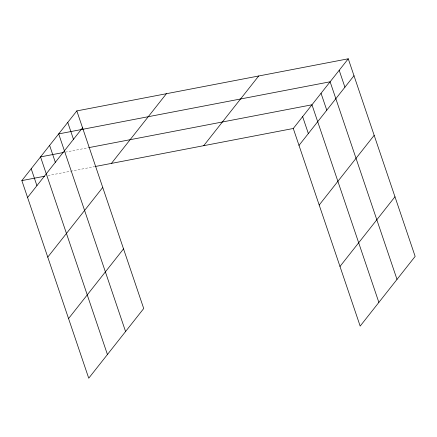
<?xml version="1.0" encoding="UTF-8"?>
<svg xmlns="http://www.w3.org/2000/svg" width="437" height="437" viewBox="0 0 437 437"><rect width="100%" height="100%" fill="white"/><g stroke="black" fill="none" stroke-linecap="round" stroke-linejoin="round"><path stroke-width="0.33" stroke-dasharray="2.19 1.64" d="M65.277 152.158L88.001 147.793M47.917 175.592L94.714 166.612"/><path stroke-width="0.66" d="M76.83 110.905L143.718 308.517L88.738 378.207L21.85 180.601L76.83 110.905L348.262 58.793L415.15 256.399L360.17 326.095L293.282 128.483L348.262 58.793M27.575 197.502L82.549 127.812M111.424 163.4L166.404 93.709M47.759 257.136L102.739 187.446M203.708 145.685L258.688 75.989M68.554 318.578L123.534 248.882M299.006 145.39L353.986 75.699M319.19 205.024L374.17 135.328M339.986 266.461L394.966 196.77M63.272 152.54L40.543 156.905L107.431 354.511M88.673 147.662L311.974 104.787L378.863 302.399M21.85 180.601L44.579 176.237M95.381 166.481L293.282 128.483M339.194 70.291L344.913 87.198M397.009 279.401L330.121 81.79L58.689 133.908L125.572 331.514M321.048 93.289L326.772 110.195M302.628 116.635L308.353 133.542M67.757 122.404L73.482 139.31M49.616 145.406L55.335 162.307M31.196 168.753L36.921 185.659"/></g></svg>
